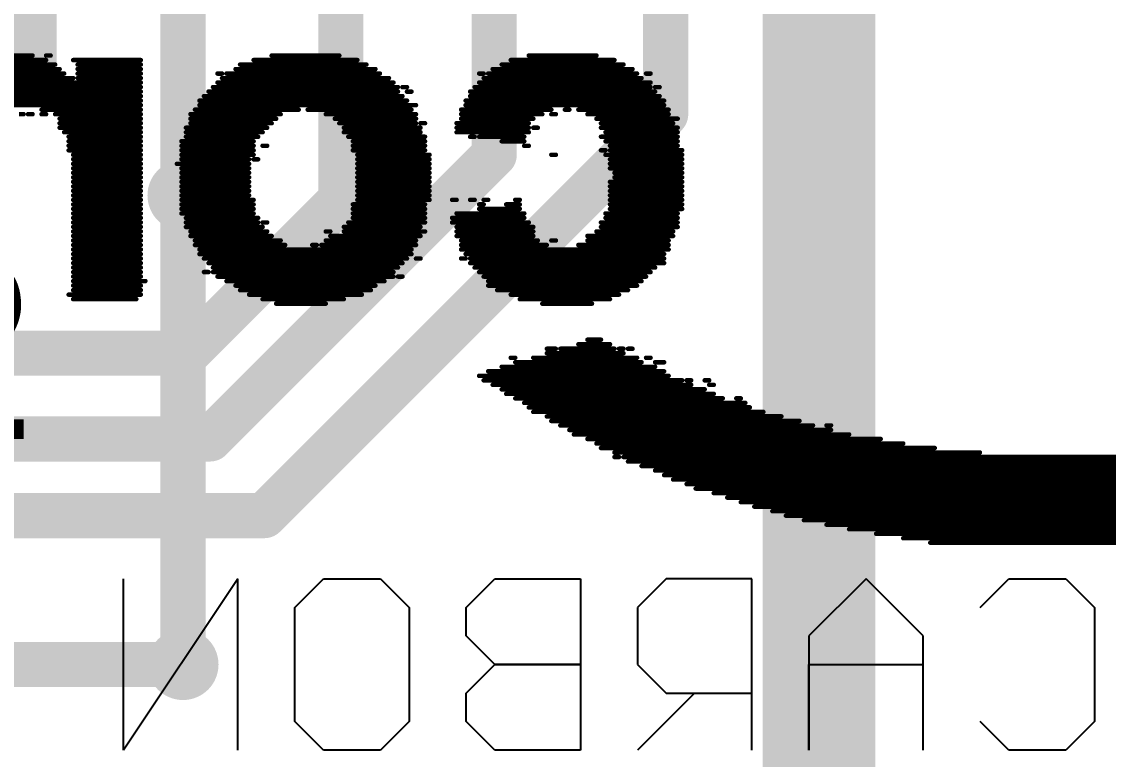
# Model space of a CAD drawing. Header units: millimetres. Extents: x 0.85 to 4.91, y 0.77 to 5.15.
# Drawn here: x 2.6812 to 2.9221, y 1.525 to 1.6885 of the extents above; entities that cross this region are included whole.
import ezdxf

# ---------------------------------------------------------------- set-up
doc = ezdxf.new("R2010")
doc.units = ezdxf.units.MM
doc.header["$MEASUREMENT"] = 0
for name, color, linetype in [('BottomLayer', 5, 'Continuous'), ('BottomOverlay', 54, 'Continuous'), ('MultiLayer', 9, 'Continuous'), ('TopLayer', 1, 'Continuous'), ('TopOverlay', 2, 'Continuous'), ('TopPaste', 8, 'Continuous'), ('TopSolder', 216, 'Continuous'), ('ViaHoleLayer', 16, 'Continuous')]:
    doc.layers.add(name, color=color, linetype=linetype)

# ---------------------------------------------------------------- blocks, each defined once
blk = doc.blocks.new('LED_0402_113')
at = {"layer": 'TopLayer'}
for points in [[(-0.00866, -0.01378), (-0.00866, 0.01378), (-0.02834, -0.01378), (-0.02834, 0.01378)], [(0.02834, -0.01378), (0.02834, 0.01378), (0.00866, -0.01378), (0.00866, 0.01378)]]:
    blk.add_solid(points, dxfattribs=at)
at = {"layer": 'TopOverlay', "const_width": 0.005}
for points in [[(-0.033, -0.018), (-0.033, 0.018)], [(-0.033, 0.018), (-0.0085, 0.018)], [(0.0085, 0.018), (0.034, 0.018)], [(0.034, -0.018), (0.034, 0.018)], [(-0.033, -0.018), (-0.0085, -0.018)], [(0.0085, -0.018), (0.034, -0.018)]]:
    blk.add_lwpolyline(points, dxfattribs=at)
at = {"layer": 'TopOverlay', "const_width": 0.0025}
for points in [[(-0.03425, 0.018, 1), (-0.03175, 0.018, 1)], [(-0.03425, 0.018, 1), (-0.03175, 0.018, 1)], [(-0.00975, 0.018, 1), (-0.00725, 0.018, 1)], [(0.00725, 0.018, 1), (0.00975, 0.018, 1)], [(0.03275, 0.018, 1), (0.03525, 0.018, 1)], [(0.03275, 0.018, 1), (0.03525, 0.018, 1)], [(-0.03425, -0.018, 1), (-0.03175, -0.018, 1)], [(-0.03425, -0.018, 1), (-0.03175, -0.018, 1)], [(-0.00975, -0.018, 1), (-0.00725, -0.018, 1)], [(0.00725, -0.018, 1), (0.00975, -0.018, 1)], [(0.03275, -0.018, 1), (0.03525, -0.018, 1)], [(0.03275, -0.018, 1), (0.03525, -0.018, 1)]]:
    blk.add_lwpolyline(points, format="xyb", close=True, dxfattribs=at)
at = {"layer": 'TopOverlay'}
blk.add_solid([(0.034, -0.02), (0.054, -0.02), (0.034, 0.02), (0.054, 0.02)], dxfattribs=at)
at = {"layer": 'TopPaste'}
for points in [[(-0.00866, -0.01378), (-0.00866, 0.01378), (-0.02834, -0.01378), (-0.02834, 0.01378)], [(0.02834, -0.01378), (0.02834, 0.01378), (0.00866, -0.01378), (0.00866, 0.01378)]]:
    blk.add_solid(points, dxfattribs=at)
at = {"layer": 'TopSolder'}
for points in [[(-0.00466, -0.01778), (-0.00466, 0.01778), (-0.03234, -0.01778), (-0.03234, 0.01778)], [(0.03234, -0.01778), (0.03234, 0.01778), (0.00466, -0.01778), (0.00466, 0.01778)]]:
    blk.add_solid(points, dxfattribs=at)

msp = doc.modelspace()

# ---------------------------------------------------------------- linework, layer by layer
at = {"layer": 'BottomLayer'}
for points, const_width in [([(2.71306, 1.65, 1), (2.72094, 1.65, 1)], 0.00787), ([(2.7145, 1.65, 1), (2.7195, 1.65, 1)], 0.005), ([(2.71306, 1.546, 1), (2.72094, 1.546, 1)], 0.00787), ([(2.7145, 1.546, 1), (2.7195, 1.546, 1)], 0.005)]:
    msp.add_lwpolyline(points, format="xyb", close=True, dxfattribs=dict(at, const_width=const_width))
at = {"layer": 'BottomLayer', "const_width": 0.01}
msp.add_lwpolyline([(2.717, 1.546), (2.717, 1.65)], dxfattribs=at)
at = {"layer": 'BottomOverlay'}
for p, q in [((2.72912, 1.56499), (2.7038, 1.527)), ((2.7038, 1.527), (2.7038, 1.56499)), ((2.72912, 1.527), (2.72912, 1.56499)), ((2.74179, 1.55866), (2.74812, 1.56499)), ((2.74812, 1.56499), (2.76078, 1.56499)), ((2.76078, 1.56499), (2.76711, 1.55866)), ((2.77977, 1.55866), (2.7861, 1.56499)), ((2.7861, 1.56499), (2.8051, 1.56499)), ((2.8051, 1.56499), (2.8051, 1.527)), ((2.82409, 1.56499), (2.81776, 1.55866)), ((2.84309, 1.56499), (2.82409, 1.56499)), ((2.84309, 1.527), (2.84309, 1.56499)), ((2.86841, 1.56499), (2.85575, 1.55233)), ((2.88107, 1.55233), (2.86841, 1.56499)), ((2.89374, 1.55866), (2.90007, 1.56499)), ((2.90007, 1.56499), (2.91273, 1.56499)), ((2.91273, 1.56499), (2.91906, 1.55866)), ((2.74179, 1.53333), (2.74179, 1.55866)), ((2.76711, 1.55866), (2.76711, 1.53333)), ((2.77977, 1.55233), (2.77977, 1.55866)), ((2.81776, 1.55866), (2.81776, 1.54599)), ((2.91906, 1.55866), (2.91906, 1.53333)), ((2.7861, 1.54599), (2.77977, 1.55233)), ((2.85575, 1.55233), (2.85575, 1.527)), ((2.88107, 1.527), (2.88107, 1.55233)), ((2.77977, 1.53966), (2.7861, 1.54599)), ((2.7861, 1.54599), (2.8051, 1.54599)), ((2.8051, 1.54599), (2.7861, 1.54599)), ((2.81776, 1.54599), (2.82409, 1.53966)), ((2.85575, 1.527), (2.85575, 1.54599)), ((2.85575, 1.54599), (2.88107, 1.54599)), ((2.77977, 1.53333), (2.77977, 1.53966)), ((2.83042, 1.53966), (2.81776, 1.527)), ((2.82409, 1.53966), (2.84309, 1.53966)), ((2.74812, 1.527), (2.74179, 1.53333)), ((2.76711, 1.53333), (2.76078, 1.527)), ((2.7861, 1.527), (2.77977, 1.53333)), ((2.90007, 1.527), (2.89374, 1.53333)), ((2.91906, 1.53333), (2.91273, 1.527)), ((2.76078, 1.527), (2.74812, 1.527)), ((2.8051, 1.527), (2.7861, 1.527)), ((2.91273, 1.527), (2.90007, 1.527))]:
    msp.add_line(p, q, dxfattribs=at)
at = {"layer": 'BottomOverlay', "const_width": 0.001}
for points in [[(2.67165, 1.681), (2.68365, 1.681)], [(2.68665, 1.681), (2.68765, 1.681)], [(2.73665, 1.681), (2.75165, 1.681)], [(2.79365, 1.681), (2.80865, 1.681)], [(2.66765, 1.679), (2.68865, 1.679)], [(2.66865, 1.68), (2.68665, 1.68)], [(2.69265, 1.68), (2.70765, 1.68)], [(2.69365, 1.679), (2.70765, 1.679)], [(2.72965, 1.679), (2.75765, 1.679)], [(2.73265, 1.68), (2.75565, 1.68)], [(2.78765, 1.679), (2.81465, 1.679)], [(2.78965, 1.68), (2.81265, 1.68)], [(2.66465, 1.677), (2.69065, 1.677)], [(2.66465, 1.676), (2.69265, 1.676)], [(2.66665, 1.678), (2.68965, 1.678)], [(2.69365, 1.678), (2.70765, 1.678)], [(2.69365, 1.677), (2.70765, 1.677)], [(2.69365, 1.676), (2.70765, 1.676)], [(2.72465, 1.677), (2.72565, 1.677)], [(2.72565, 1.676), (2.76265, 1.676)], [(2.72665, 1.677), (2.76065, 1.677)], [(2.72865, 1.678), (2.75965, 1.678)], [(2.78265, 1.677), (2.78365, 1.677)], [(2.78365, 1.676), (2.81865, 1.676)], [(2.78465, 1.677), (2.81765, 1.677)], [(2.78565, 1.678), (2.81665, 1.678)], [(2.81965, 1.677), (2.82065, 1.677)], [(2.63065, 1.674), (2.70765, 1.674)], [(2.66365, 1.675), (2.70765, 1.675)], [(2.72365, 1.674), (2.76465, 1.674)], [(2.72465, 1.675), (2.76365, 1.675)], [(2.76565, 1.674), (2.76665, 1.674)], [(2.78165, 1.674), (2.82065, 1.674)], [(2.78265, 1.675), (2.82065, 1.675)], [(2.82165, 1.674), (2.82265, 1.674)], [(2.63065, 1.673), (2.70765, 1.673)], [(2.63065, 1.672), (2.70765, 1.672)], [(2.72165, 1.672), (2.76565, 1.672)], [(2.72265, 1.673), (2.76465, 1.673)], [(2.76665, 1.673), (2.76765, 1.673)], [(2.78065, 1.673), (2.82165, 1.673)], [(2.78065, 1.672), (2.82265, 1.672)], [(2.62965, 1.671), (2.70765, 1.671)], [(2.62965, 1.67), (2.70765, 1.67)], [(2.68565, 1.669), (2.70765, 1.669)], [(2.71965, 1.669), (2.74265, 1.669)], [(2.72065, 1.671), (2.76665, 1.671)], [(2.72065, 1.67), (2.76865, 1.67)], [(2.74465, 1.669), (2.76765, 1.669)], [(2.77865, 1.669), (2.79865, 1.669)], [(2.77965, 1.671), (2.82365, 1.671)], [(2.77965, 1.67), (2.82365, 1.67)], [(2.80165, 1.669), (2.80265, 1.669)], [(2.80465, 1.669), (2.82465, 1.669)], [(2.68065, 1.668), (2.68165, 1.668)], [(2.68265, 1.668), (2.68365, 1.668)], [(2.68565, 1.668), (2.68665, 1.668)], [(2.68865, 1.668), (2.70765, 1.668)], [(2.68965, 1.667), (2.70765, 1.667)], [(2.71865, 1.668), (2.73865, 1.668)], [(2.71865, 1.667), (2.73765, 1.667)], [(2.74865, 1.668), (2.76865, 1.668)], [(2.75065, 1.667), (2.76865, 1.667)], [(2.77865, 1.668), (2.79665, 1.668)], [(2.77865, 1.667), (2.79465, 1.667)], [(2.79865, 1.668), (2.79965, 1.668)], [(2.80665, 1.668), (2.82465, 1.668)], [(2.80865, 1.667), (2.82665, 1.667)], [(2.68965, 1.666), (2.70765, 1.666)], [(2.68965, 1.665), (2.70765, 1.665)], [(2.69065, 1.664), (2.70765, 1.664)], [(2.71765, 1.665), (2.73565, 1.665)], [(2.71765, 1.664), (2.73465, 1.664)], [(2.71865, 1.666), (2.73665, 1.666)], [(2.75165, 1.666), (2.76865, 1.666)], [(2.75265, 1.665), (2.76965, 1.665)], [(2.75265, 1.664), (2.76965, 1.664)], [(2.76965, 1.666), (2.77065, 1.666)], [(2.77765, 1.666), (2.79365, 1.666)], [(2.77765, 1.665), (2.79365, 1.665)], [(2.77765, 1.664), (2.79365, 1.664)], [(2.79465, 1.665), (2.79565, 1.665)], [(2.80965, 1.666), (2.82565, 1.666)], [(2.80965, 1.665), (2.82665, 1.665)], [(2.81065, 1.664), (2.82665, 1.664)], [(2.69165, 1.663), (2.70765, 1.663)], [(2.69165, 1.662), (2.70765, 1.662)], [(2.71665, 1.662), (2.73265, 1.662)], [(2.71765, 1.663), (2.73365, 1.663)], [(2.75365, 1.663), (2.77065, 1.663)], [(2.75465, 1.662), (2.77065, 1.662)], [(2.78065, 1.663), (2.78165, 1.663)], [(2.78265, 1.663), (2.79265, 1.663)], [(2.78765, 1.662), (2.79265, 1.662)], [(2.80965, 1.663), (2.82665, 1.663)], [(2.81065, 1.662), (2.82665, 1.662)], [(2.69165, 1.661), (2.70765, 1.661)], [(2.69165, 1.66), (2.70765, 1.66)], [(2.71665, 1.661), (2.73265, 1.661)], [(2.71665, 1.66), (2.73265, 1.66)], [(2.73465, 1.661), (2.73565, 1.661)], [(2.75465, 1.661), (2.77065, 1.661)], [(2.75465, 1.66), (2.77065, 1.66)], [(2.79265, 1.661), (2.79365, 1.661)], [(2.80965, 1.66), (2.81065, 1.66)], [(2.81165, 1.661), (2.82665, 1.661)], [(2.81165, 1.66), (2.82765, 1.66)], [(2.69265, 1.659), (2.70765, 1.659)], [(2.69265, 1.658), (2.70765, 1.658)], [(2.69265, 1.657), (2.70765, 1.657)], [(2.71565, 1.657), (2.73165, 1.657)], [(2.71665, 1.659), (2.73265, 1.659)], [(2.71665, 1.658), (2.73165, 1.658)], [(2.73265, 1.658), (2.73365, 1.658)], [(2.75565, 1.659), (2.77165, 1.659)], [(2.75565, 1.658), (2.77165, 1.658)], [(2.75565, 1.657), (2.77165, 1.657)], [(2.79865, 1.659), (2.79965, 1.659)], [(2.81065, 1.659), (2.82765, 1.659)], [(2.81165, 1.658), (2.82765, 1.658)], [(2.81165, 1.657), (2.82765, 1.657)], [(2.69265, 1.656), (2.70765, 1.656)], [(2.69265, 1.655), (2.70765, 1.655)], [(2.71665, 1.656), (2.73165, 1.656)], [(2.71665, 1.655), (2.73165, 1.655)], [(2.75565, 1.656), (2.77165, 1.656)], [(2.75565, 1.655), (2.77165, 1.655)], [(2.81165, 1.656), (2.82765, 1.656)], [(2.81265, 1.655), (2.82765, 1.655)], [(2.69265, 1.654), (2.70765, 1.654)], [(2.69265, 1.653), (2.70765, 1.653)], [(2.69265, 1.652), (2.70765, 1.652)], [(2.71665, 1.654), (2.73165, 1.654)], [(2.71665, 1.653), (2.73165, 1.653)], [(2.71665, 1.652), (2.73165, 1.652)], [(2.75565, 1.654), (2.77165, 1.654)], [(2.75565, 1.653), (2.77165, 1.653)], [(2.75565, 1.652), (2.77165, 1.652)], [(2.81165, 1.653), (2.82765, 1.653)], [(2.81165, 1.652), (2.82765, 1.652)], [(2.81265, 1.654), (2.82765, 1.654)], [(2.69265, 1.651), (2.70765, 1.651)], [(2.69265, 1.65), (2.70765, 1.65)], [(2.71665, 1.651), (2.73165, 1.651)], [(2.71665, 1.65), (2.73165, 1.65)], [(2.75565, 1.651), (2.77165, 1.651)], [(2.75565, 1.65), (2.77165, 1.65)], [(2.81165, 1.651), (2.82765, 1.651)], [(2.81165, 1.65), (2.82765, 1.65)], [(2.69265, 1.649), (2.70765, 1.649)], [(2.69265, 1.648), (2.70765, 1.648)], [(2.69265, 1.647), (2.70765, 1.647)], [(2.71665, 1.649), (2.73265, 1.649)], [(2.71665, 1.648), (2.73265, 1.648)], [(2.71665, 1.647), (2.73265, 1.647)], [(2.75465, 1.648), (2.77065, 1.648)], [(2.75465, 1.647), (2.77065, 1.647)], [(2.75565, 1.649), (2.77165, 1.649)], [(2.77665, 1.649), (2.77765, 1.649)], [(2.78065, 1.649), (2.78165, 1.649)], [(2.78265, 1.648), (2.78365, 1.648)], [(2.78265, 1.647), (2.79165, 1.647)], [(2.78365, 1.649), (2.78465, 1.649)], [(2.78865, 1.648), (2.79165, 1.648)], [(2.79065, 1.649), (2.79165, 1.649)], [(2.81165, 1.649), (2.82765, 1.649)], [(2.81165, 1.648), (2.82765, 1.648)], [(2.81165, 1.647), (2.82765, 1.647)], [(2.69265, 1.646), (2.70765, 1.646)], [(2.69265, 1.645), (2.70765, 1.645)], [(2.71665, 1.646), (2.73265, 1.646)], [(2.71765, 1.645), (2.73365, 1.645)], [(2.75465, 1.646), (2.77065, 1.646)], [(2.75465, 1.645), (2.77065, 1.645)], [(2.77665, 1.645), (2.79265, 1.645)], [(2.77765, 1.646), (2.79265, 1.646)], [(2.81065, 1.646), (2.82665, 1.646)], [(2.81065, 1.645), (2.82665, 1.645)], [(2.69265, 1.644), (2.70765, 1.644)], [(2.69265, 1.643), (2.70765, 1.643)], [(2.71765, 1.644), (2.73365, 1.644)], [(2.71765, 1.643), (2.73465, 1.643)], [(2.73465, 1.644), (2.73565, 1.644)], [(2.75265, 1.643), (2.76965, 1.643)], [(2.75365, 1.644), (2.77065, 1.644)], [(2.77665, 1.644), (2.79365, 1.644)], [(2.77765, 1.643), (2.79465, 1.643)], [(2.80965, 1.644), (2.82665, 1.644)], [(2.80965, 1.643), (2.82665, 1.643)], [(2.69265, 1.642), (2.70765, 1.642)], [(2.69265, 1.641), (2.70765, 1.641)], [(2.69265, 1.64), (2.70765, 1.64)], [(2.71865, 1.642), (2.73565, 1.642)], [(2.71865, 1.641), (2.73665, 1.641)], [(2.71965, 1.64), (2.73865, 1.64)], [(2.74865, 1.642), (2.74965, 1.642)], [(2.74865, 1.64), (2.76865, 1.64)], [(2.74965, 1.641), (2.76965, 1.641)], [(2.75265, 1.642), (2.77065, 1.642)], [(2.77765, 1.642), (2.79465, 1.642)], [(2.77765, 1.641), (2.79465, 1.641)], [(2.77865, 1.64), (2.79565, 1.64)], [(2.79865, 1.64), (2.79965, 1.64)], [(2.80665, 1.641), (2.82565, 1.641)], [(2.80665, 1.64), (2.82465, 1.64)], [(2.80865, 1.642), (2.82565, 1.642)], [(2.69265, 1.639), (2.70765, 1.639)], [(2.69265, 1.638), (2.70765, 1.638)], [(2.71965, 1.639), (2.73965, 1.639)], [(2.72065, 1.638), (2.76765, 1.638)], [(2.74565, 1.639), (2.74665, 1.639)], [(2.74765, 1.639), (2.76865, 1.639)], [(2.77865, 1.639), (2.79765, 1.639)], [(2.77865, 1.638), (2.82465, 1.638)], [(2.80465, 1.639), (2.82465, 1.639)], [(2.69265, 1.637), (2.70765, 1.637)], [(2.69265, 1.636), (2.70765, 1.636)], [(2.69265, 1.635), (2.70765, 1.635)], [(2.72065, 1.637), (2.76765, 1.637)], [(2.72165, 1.636), (2.76665, 1.636)], [(2.72265, 1.635), (2.76565, 1.635)], [(2.76865, 1.636), (2.76965, 1.636)], [(2.77865, 1.636), (2.77965, 1.636)], [(2.77965, 1.637), (2.82365, 1.637)], [(2.78065, 1.636), (2.82365, 1.636)], [(2.78065, 1.635), (2.82365, 1.635)], [(2.69265, 1.634), (2.70765, 1.634)], [(2.69265, 1.633), (2.70765, 1.633)], [(2.72165, 1.633), (2.72265, 1.633)], [(2.72365, 1.634), (2.76465, 1.634)], [(2.72365, 1.633), (2.76365, 1.633)], [(2.78165, 1.634), (2.82165, 1.634)], [(2.78265, 1.633), (2.82065, 1.633)], [(2.69265, 1.632), (2.70765, 1.632)], [(2.69265, 1.631), (2.70865, 1.631)], [(2.72465, 1.632), (2.76365, 1.632)], [(2.72665, 1.631), (2.76165, 1.631)], [(2.76465, 1.632), (2.76565, 1.632)], [(2.78365, 1.632), (2.81965, 1.632)], [(2.78465, 1.631), (2.81865, 1.631)], [(2.69165, 1.628), (2.70765, 1.628)], [(2.69265, 1.63), (2.70765, 1.63)], [(2.69265, 1.629), (2.70765, 1.629)], [(2.72865, 1.63), (2.75965, 1.63)], [(2.72965, 1.629), (2.75865, 1.629)], [(2.73165, 1.628), (2.75665, 1.628)], [(2.78465, 1.63), (2.81765, 1.63)], [(2.78665, 1.629), (2.81565, 1.629)], [(2.78965, 1.628), (2.81365, 1.628)], [(2.69265, 1.627), (2.70665, 1.627)], [(2.73465, 1.627), (2.75265, 1.627)], [(2.73765, 1.626), (2.74865, 1.626)], [(2.79165, 1.627), (2.81165, 1.627)], [(2.79665, 1.626), (2.80765, 1.626)], [(2.79765, 1.616), (2.79965, 1.616)], [(2.80065, 1.616), (2.81265, 1.616)], [(2.80465, 1.617), (2.81165, 1.617)], [(2.80665, 1.618), (2.80965, 1.618)], [(2.81365, 1.616), (2.81465, 1.616)], [(2.81565, 1.616), (2.81665, 1.616)], [(2.78965, 1.614), (2.79065, 1.614)], [(2.79465, 1.614), (2.81765, 1.614)], [(2.79765, 1.615), (2.81465, 1.615)], [(2.81965, 1.614), (2.82065, 1.614)], [(2.78465, 1.611), (2.82365, 1.611)], [(2.78765, 1.612), (2.82165, 1.612)], [(2.79065, 1.613), (2.81865, 1.613)], [(2.82165, 1.613), (2.82365, 1.613)], [(2.78265, 1.61), (2.82465, 1.61)], [(2.78365, 1.609), (2.82765, 1.609)], [(2.82865, 1.609), (2.82965, 1.609)], [(2.83265, 1.609), (2.83365, 1.609)], [(2.78565, 1.608), (2.82965, 1.608)], [(2.78765, 1.607), (2.83265, 1.607)], [(2.83365, 1.608), (2.83465, 1.608)], [(2.78865, 1.606), (2.83465, 1.606)], [(2.79065, 1.605), (2.83665, 1.605)], [(2.79265, 1.604), (2.84165, 1.604)], [(2.83965, 1.605), (2.84065, 1.605)], [(2.79365, 1.603), (2.84265, 1.603)], [(2.79465, 1.602), (2.84565, 1.602)], [(2.79765, 1.601), (2.84965, 1.601)], [(2.79865, 1.6), (2.85365, 1.6)], [(2.80065, 1.599), (2.85665, 1.599)], [(2.85965, 1.599), (2.86065, 1.599)], [(2.80265, 1.598), (2.86065, 1.598)], [(2.80365, 1.597), (2.86465, 1.597)], [(2.80665, 1.596), (2.87165, 1.596)], [(2.80865, 1.595), (2.87665, 1.595)], [(2.80965, 1.594), (2.88365, 1.594)], [(2.81265, 1.593), (2.89365, 1.593)], [(2.81265, 1.592), (2.81365, 1.592)], [(2.81465, 1.592), (3.00365, 1.592)], [(2.81565, 1.591), (3.00165, 1.591)], [(2.81865, 1.59), (2.99965, 1.59)], [(2.82165, 1.589), (2.99765, 1.589)], [(2.82365, 1.588), (2.99465, 1.588)], [(2.82565, 1.587), (2.99165, 1.587)], [(2.82865, 1.586), (2.98965, 1.586)], [(2.83065, 1.585), (2.98665, 1.585)], [(2.83465, 1.584), (2.98365, 1.584)], [(2.83765, 1.583), (2.98065, 1.583)], [(2.84065, 1.582), (2.97765, 1.582)], [(2.84365, 1.581), (2.97465, 1.581)], [(2.84765, 1.58), (2.97065, 1.58)], [(2.85065, 1.579), (2.96765, 1.579)], [(2.85465, 1.578), (2.96365, 1.578)], [(2.85965, 1.577), (2.95965, 1.577)], [(2.86465, 1.576), (2.95365, 1.576)], [(2.87065, 1.575), (2.94765, 1.575)], [(2.87665, 1.574), (2.94165, 1.574)], [(2.88265, 1.573), (2.93465, 1.573)]]:
    msp.add_lwpolyline(points, dxfattribs=at)
at = {"layer": 'BottomOverlay', "const_width": 0.0005}
for points in [[(2.6834, 1.681, 1), (2.6839, 1.681, 1)], [(2.6864, 1.681, 1), (2.6869, 1.681, 1)], [(2.6874, 1.681, 1), (2.6879, 1.681, 1)], [(2.7364, 1.681, 1), (2.7369, 1.681, 1)], [(2.7514, 1.681, 1), (2.7519, 1.681, 1)], [(2.7934, 1.681, 1), (2.7939, 1.681, 1)], [(2.8084, 1.681, 1), (2.8089, 1.681, 1)], [(2.6864, 1.68, 1), (2.6869, 1.68, 1)], [(2.6884, 1.679, 1), (2.6889, 1.679, 1)], [(2.6924, 1.68, 1), (2.6929, 1.68, 1)], [(2.6934, 1.679, 1), (2.6939, 1.679, 1)], [(2.7074, 1.68, 1), (2.7079, 1.68, 1)], [(2.7074, 1.679, 1), (2.7079, 1.679, 1)], [(2.7294, 1.679, 1), (2.7299, 1.679, 1)], [(2.7324, 1.68, 1), (2.7329, 1.68, 1)], [(2.7554, 1.68, 1), (2.7559, 1.68, 1)], [(2.7574, 1.679, 1), (2.7579, 1.679, 1)], [(2.7874, 1.679, 1), (2.7879, 1.679, 1)], [(2.7894, 1.68, 1), (2.7899, 1.68, 1)], [(2.8124, 1.68, 1), (2.8129, 1.68, 1)], [(2.8144, 1.679, 1), (2.8149, 1.679, 1)], [(2.6894, 1.678, 1), (2.6899, 1.678, 1)], [(2.6904, 1.677, 1), (2.6909, 1.677, 1)], [(2.6924, 1.676, 1), (2.6929, 1.676, 1)], [(2.6934, 1.678, 1), (2.6939, 1.678, 1)], [(2.6934, 1.677, 1), (2.6939, 1.677, 1)], [(2.6934, 1.676, 1), (2.6939, 1.676, 1)], [(2.7074, 1.678, 1), (2.7079, 1.678, 1)], [(2.7074, 1.677, 1), (2.7079, 1.677, 1)], [(2.7074, 1.676, 1), (2.7079, 1.676, 1)], [(2.7244, 1.677, 1), (2.7249, 1.677, 1)], [(2.7254, 1.677, 1), (2.7259, 1.677, 1)], [(2.7254, 1.676, 1), (2.7259, 1.676, 1)], [(2.7264, 1.677, 1), (2.7269, 1.677, 1)], [(2.7284, 1.678, 1), (2.7289, 1.678, 1)], [(2.7594, 1.678, 1), (2.7599, 1.678, 1)], [(2.7604, 1.677, 1), (2.7609, 1.677, 1)], [(2.7624, 1.676, 1), (2.7629, 1.676, 1)], [(2.7824, 1.677, 1), (2.7829, 1.677, 1)], [(2.7834, 1.677, 1), (2.7839, 1.677, 1)], [(2.7834, 1.676, 1), (2.7839, 1.676, 1)], [(2.7844, 1.677, 1), (2.7849, 1.677, 1)], [(2.7854, 1.678, 1), (2.7859, 1.678, 1)], [(2.8164, 1.678, 1), (2.8169, 1.678, 1)], [(2.8174, 1.677, 1), (2.8179, 1.677, 1)], [(2.8184, 1.676, 1), (2.8189, 1.676, 1)], [(2.8194, 1.677, 1), (2.8199, 1.677, 1)], [(2.8204, 1.677, 1), (2.8209, 1.677, 1)], [(2.7074, 1.675, 1), (2.7079, 1.675, 1)], [(2.7074, 1.674, 1), (2.7079, 1.674, 1)], [(2.7234, 1.674, 1), (2.7239, 1.674, 1)], [(2.7244, 1.675, 1), (2.7249, 1.675, 1)], [(2.7634, 1.675, 1), (2.7639, 1.675, 1)], [(2.7644, 1.674, 1), (2.7649, 1.674, 1)], [(2.7654, 1.674, 1), (2.7659, 1.674, 1)], [(2.7664, 1.674, 1), (2.7669, 1.674, 1)], [(2.7814, 1.674, 1), (2.7819, 1.674, 1)], [(2.7824, 1.675, 1), (2.7829, 1.675, 1)], [(2.8204, 1.675, 1), (2.8209, 1.675, 1)], [(2.8204, 1.674, 1), (2.8209, 1.674, 1)], [(2.8214, 1.674, 1), (2.8219, 1.674, 1)], [(2.8224, 1.674, 1), (2.8229, 1.674, 1)], [(2.7074, 1.673, 1), (2.7079, 1.673, 1)], [(2.7074, 1.672, 1), (2.7079, 1.672, 1)], [(2.7214, 1.672, 1), (2.7219, 1.672, 1)], [(2.7224, 1.673, 1), (2.7229, 1.673, 1)], [(2.7644, 1.673, 1), (2.7649, 1.673, 1)], [(2.7654, 1.672, 1), (2.7659, 1.672, 1)], [(2.7664, 1.673, 1), (2.7669, 1.673, 1)], [(2.7674, 1.673, 1), (2.7679, 1.673, 1)], [(2.7804, 1.673, 1), (2.7809, 1.673, 1)], [(2.7804, 1.672, 1), (2.7809, 1.672, 1)], [(2.8214, 1.673, 1), (2.8219, 1.673, 1)], [(2.8224, 1.672, 1), (2.8229, 1.672, 1)], [(2.6854, 1.669, 1), (2.6859, 1.669, 1)], [(2.7074, 1.671, 1), (2.7079, 1.671, 1)], [(2.7074, 1.67, 1), (2.7079, 1.67, 1)], [(2.7074, 1.669, 1), (2.7079, 1.669, 1)], [(2.7194, 1.669, 1), (2.7199, 1.669, 1)], [(2.7204, 1.671, 1), (2.7209, 1.671, 1)], [(2.7204, 1.67, 1), (2.7209, 1.67, 1)], [(2.7424, 1.669, 1), (2.7429, 1.669, 1)], [(2.7444, 1.669, 1), (2.7449, 1.669, 1)], [(2.7664, 1.671, 1), (2.7669, 1.671, 1)], [(2.7674, 1.669, 1), (2.7679, 1.669, 1)], [(2.7684, 1.67, 1), (2.7689, 1.67, 1)], [(2.7784, 1.669, 1), (2.7789, 1.669, 1)], [(2.7794, 1.671, 1), (2.7799, 1.671, 1)], [(2.7794, 1.67, 1), (2.7799, 1.67, 1)], [(2.7984, 1.669, 1), (2.7989, 1.669, 1)], [(2.8014, 1.669, 1), (2.8019, 1.669, 1)], [(2.8024, 1.669, 1), (2.8029, 1.669, 1)], [(2.8044, 1.669, 1), (2.8049, 1.669, 1)], [(2.8234, 1.671, 1), (2.8239, 1.671, 1)], [(2.8234, 1.67, 1), (2.8239, 1.67, 1)], [(2.8244, 1.669, 1), (2.8249, 1.669, 1)], [(2.6814, 1.668, 1), (2.6819, 1.668, 1)], [(2.6824, 1.668, 1), (2.6829, 1.668, 1)], [(2.6834, 1.668, 1), (2.6839, 1.668, 1)], [(2.6854, 1.668, 1), (2.6859, 1.668, 1)], [(2.6864, 1.668, 1), (2.6869, 1.668, 1)], [(2.6884, 1.668, 1), (2.6889, 1.668, 1)], [(2.6894, 1.667, 1), (2.6899, 1.667, 1)], [(2.7074, 1.668, 1), (2.7079, 1.668, 1)], [(2.7074, 1.667, 1), (2.7079, 1.667, 1)], [(2.7184, 1.668, 1), (2.7189, 1.668, 1)], [(2.7184, 1.667, 1), (2.7189, 1.667, 1)], [(2.7374, 1.667, 1), (2.7379, 1.667, 1)], [(2.7384, 1.668, 1), (2.7389, 1.668, 1)], [(2.7484, 1.668, 1), (2.7489, 1.668, 1)], [(2.7504, 1.667, 1), (2.7509, 1.667, 1)], [(2.7684, 1.668, 1), (2.7689, 1.668, 1)], [(2.7684, 1.667, 1), (2.7689, 1.667, 1)], [(2.7784, 1.668, 1), (2.7789, 1.668, 1)], [(2.7784, 1.667, 1), (2.7789, 1.667, 1)], [(2.7944, 1.667, 1), (2.7949, 1.667, 1)], [(2.7964, 1.668, 1), (2.7969, 1.668, 1)], [(2.7984, 1.668, 1), (2.7989, 1.668, 1)], [(2.7994, 1.668, 1), (2.7999, 1.668, 1)], [(2.8064, 1.668, 1), (2.8069, 1.668, 1)], [(2.8084, 1.667, 1), (2.8089, 1.667, 1)], [(2.8244, 1.668, 1), (2.8249, 1.668, 1)], [(2.8264, 1.667, 1), (2.8269, 1.667, 1)], [(2.6894, 1.666, 1), (2.6899, 1.666, 1)], [(2.6894, 1.665, 1), (2.6899, 1.665, 1)], [(2.6904, 1.664, 1), (2.6909, 1.664, 1)], [(2.7074, 1.666, 1), (2.7079, 1.666, 1)], [(2.7074, 1.665, 1), (2.7079, 1.665, 1)], [(2.7074, 1.664, 1), (2.7079, 1.664, 1)], [(2.7174, 1.665, 1), (2.7179, 1.665, 1)], [(2.7174, 1.664, 1), (2.7179, 1.664, 1)], [(2.7184, 1.666, 1), (2.7189, 1.666, 1)], [(2.7344, 1.664, 1), (2.7349, 1.664, 1)], [(2.7354, 1.665, 1), (2.7359, 1.665, 1)], [(2.7364, 1.666, 1), (2.7369, 1.666, 1)], [(2.7514, 1.666, 1), (2.7519, 1.666, 1)], [(2.7524, 1.665, 1), (2.7529, 1.665, 1)], [(2.7524, 1.664, 1), (2.7529, 1.664, 1)], [(2.7684, 1.666, 1), (2.7689, 1.666, 1)], [(2.7694, 1.666, 1), (2.7699, 1.666, 1)], [(2.7694, 1.665, 1), (2.7699, 1.665, 1)], [(2.7694, 1.664, 1), (2.7699, 1.664, 1)], [(2.7704, 1.666, 1), (2.7709, 1.666, 1)], [(2.7774, 1.666, 1), (2.7779, 1.666, 1)], [(2.7774, 1.665, 1), (2.7779, 1.665, 1)], [(2.7774, 1.664, 1), (2.7779, 1.664, 1)], [(2.7934, 1.666, 1), (2.7939, 1.666, 1)], [(2.7934, 1.665, 1), (2.7939, 1.665, 1)], [(2.7934, 1.664, 1), (2.7939, 1.664, 1)], [(2.7944, 1.665, 1), (2.7949, 1.665, 1)], [(2.7954, 1.665, 1), (2.7959, 1.665, 1)], [(2.8094, 1.666, 1), (2.8099, 1.666, 1)], [(2.8094, 1.665, 1), (2.8099, 1.665, 1)], [(2.8104, 1.664, 1), (2.8109, 1.664, 1)], [(2.8254, 1.666, 1), (2.8259, 1.666, 1)], [(2.8264, 1.665, 1), (2.8269, 1.665, 1)], [(2.8264, 1.664, 1), (2.8269, 1.664, 1)], [(2.6914, 1.663, 1), (2.6919, 1.663, 1)], [(2.6914, 1.662, 1), (2.6919, 1.662, 1)], [(2.7074, 1.663, 1), (2.7079, 1.663, 1)], [(2.7074, 1.662, 1), (2.7079, 1.662, 1)], [(2.7164, 1.662, 1), (2.7169, 1.662, 1)], [(2.7174, 1.663, 1), (2.7179, 1.663, 1)], [(2.7324, 1.662, 1), (2.7329, 1.662, 1)], [(2.7334, 1.663, 1), (2.7339, 1.663, 1)], [(2.7534, 1.663, 1), (2.7539, 1.663, 1)], [(2.7544, 1.662, 1), (2.7549, 1.662, 1)], [(2.7704, 1.663, 1), (2.7709, 1.663, 1)], [(2.7704, 1.662, 1), (2.7709, 1.662, 1)], [(2.7804, 1.663, 1), (2.7809, 1.663, 1)], [(2.7814, 1.663, 1), (2.7819, 1.663, 1)], [(2.7824, 1.663, 1), (2.7829, 1.663, 1)], [(2.7874, 1.662, 1), (2.7879, 1.662, 1)], [(2.7924, 1.663, 1), (2.7929, 1.663, 1)], [(2.7924, 1.662, 1), (2.7929, 1.662, 1)], [(2.8094, 1.663, 1), (2.8099, 1.663, 1)], [(2.8104, 1.662, 1), (2.8109, 1.662, 1)], [(2.8264, 1.663, 1), (2.8269, 1.663, 1)], [(2.8264, 1.662, 1), (2.8269, 1.662, 1)], [(2.6914, 1.661, 1), (2.6919, 1.661, 1)], [(2.6914, 1.66, 1), (2.6919, 1.66, 1)], [(2.7074, 1.661, 1), (2.7079, 1.661, 1)], [(2.7074, 1.66, 1), (2.7079, 1.66, 1)], [(2.7164, 1.661, 1), (2.7169, 1.661, 1)], [(2.7164, 1.66, 1), (2.7169, 1.66, 1)], [(2.7324, 1.661, 1), (2.7329, 1.661, 1)], [(2.7324, 1.66, 1), (2.7329, 1.66, 1)], [(2.7344, 1.661, 1), (2.7349, 1.661, 1)], [(2.7354, 1.661, 1), (2.7359, 1.661, 1)], [(2.7544, 1.661, 1), (2.7549, 1.661, 1)], [(2.7544, 1.66, 1), (2.7549, 1.66, 1)], [(2.7704, 1.661, 1), (2.7709, 1.661, 1)], [(2.7704, 1.66, 1), (2.7709, 1.66, 1)], [(2.7924, 1.661, 1), (2.7929, 1.661, 1)], [(2.7934, 1.661, 1), (2.7939, 1.661, 1)], [(2.8094, 1.66, 1), (2.8099, 1.66, 1)], [(2.8104, 1.66, 1), (2.8109, 1.66, 1)], [(2.8114, 1.661, 1), (2.8119, 1.661, 1)], [(2.8114, 1.66, 1), (2.8119, 1.66, 1)], [(2.8264, 1.661, 1), (2.8269, 1.661, 1)], [(2.8274, 1.66, 1), (2.8279, 1.66, 1)], [(2.6924, 1.659, 1), (2.6929, 1.659, 1)], [(2.6924, 1.658, 1), (2.6929, 1.658, 1)], [(2.6924, 1.657, 1), (2.6929, 1.657, 1)], [(2.7074, 1.659, 1), (2.7079, 1.659, 1)], [(2.7074, 1.658, 1), (2.7079, 1.658, 1)], [(2.7074, 1.657, 1), (2.7079, 1.657, 1)], [(2.7154, 1.657, 1), (2.7159, 1.657, 1)], [(2.7164, 1.659, 1), (2.7169, 1.659, 1)], [(2.7164, 1.658, 1), (2.7169, 1.658, 1)], [(2.7314, 1.658, 1), (2.7319, 1.658, 1)], [(2.7314, 1.657, 1), (2.7319, 1.657, 1)], [(2.7324, 1.659, 1), (2.7329, 1.659, 1)], [(2.7324, 1.658, 1), (2.7329, 1.658, 1)], [(2.7334, 1.658, 1), (2.7339, 1.658, 1)], [(2.7554, 1.659, 1), (2.7559, 1.659, 1)], [(2.7554, 1.658, 1), (2.7559, 1.658, 1)], [(2.7554, 1.657, 1), (2.7559, 1.657, 1)], [(2.7714, 1.659, 1), (2.7719, 1.659, 1)], [(2.7714, 1.658, 1), (2.7719, 1.658, 1)], [(2.7714, 1.657, 1), (2.7719, 1.657, 1)], [(2.7984, 1.659, 1), (2.7989, 1.659, 1)], [(2.7994, 1.659, 1), (2.7999, 1.659, 1)], [(2.8104, 1.659, 1), (2.8109, 1.659, 1)], [(2.8114, 1.658, 1), (2.8119, 1.658, 1)], [(2.8114, 1.657, 1), (2.8119, 1.657, 1)], [(2.8274, 1.659, 1), (2.8279, 1.659, 1)], [(2.8274, 1.658, 1), (2.8279, 1.658, 1)], [(2.8274, 1.657, 1), (2.8279, 1.657, 1)], [(2.6924, 1.656, 1), (2.6929, 1.656, 1)], [(2.6924, 1.655, 1), (2.6929, 1.655, 1)], [(2.7074, 1.656, 1), (2.7079, 1.656, 1)], [(2.7074, 1.655, 1), (2.7079, 1.655, 1)], [(2.7164, 1.656, 1), (2.7169, 1.656, 1)], [(2.7164, 1.655, 1), (2.7169, 1.655, 1)], [(2.7314, 1.656, 1), (2.7319, 1.656, 1)], [(2.7314, 1.655, 1), (2.7319, 1.655, 1)], [(2.7554, 1.656, 1), (2.7559, 1.656, 1)], [(2.7554, 1.655, 1), (2.7559, 1.655, 1)], [(2.7714, 1.656, 1), (2.7719, 1.656, 1)], [(2.7714, 1.655, 1), (2.7719, 1.655, 1)], [(2.8114, 1.656, 1), (2.8119, 1.656, 1)], [(2.8124, 1.655, 1), (2.8129, 1.655, 1)], [(2.8274, 1.656, 1), (2.8279, 1.656, 1)], [(2.8274, 1.655, 1), (2.8279, 1.655, 1)], [(2.6924, 1.654, 1), (2.6929, 1.654, 1)], [(2.6924, 1.653, 1), (2.6929, 1.653, 1)], [(2.6924, 1.652, 1), (2.6929, 1.652, 1)], [(2.7074, 1.654, 1), (2.7079, 1.654, 1)], [(2.7074, 1.653, 1), (2.7079, 1.653, 1)], [(2.7074, 1.652, 1), (2.7079, 1.652, 1)], [(2.7164, 1.654, 1), (2.7169, 1.654, 1)], [(2.7164, 1.653, 1), (2.7169, 1.653, 1)], [(2.7164, 1.652, 1), (2.7169, 1.652, 1)], [(2.7314, 1.654, 1), (2.7319, 1.654, 1)], [(2.7314, 1.653, 1), (2.7319, 1.653, 1)], [(2.7314, 1.652, 1), (2.7319, 1.652, 1)], [(2.7554, 1.654, 1), (2.7559, 1.654, 1)], [(2.7554, 1.653, 1), (2.7559, 1.653, 1)], [(2.7554, 1.652, 1), (2.7559, 1.652, 1)], [(2.7714, 1.654, 1), (2.7719, 1.654, 1)], [(2.7714, 1.653, 1), (2.7719, 1.653, 1)], [(2.7714, 1.652, 1), (2.7719, 1.652, 1)], [(2.8114, 1.653, 1), (2.8119, 1.653, 1)], [(2.8114, 1.652, 1), (2.8119, 1.652, 1)], [(2.8124, 1.654, 1), (2.8129, 1.654, 1)], [(2.8274, 1.654, 1), (2.8279, 1.654, 1)], [(2.8274, 1.653, 1), (2.8279, 1.653, 1)], [(2.8274, 1.652, 1), (2.8279, 1.652, 1)], [(2.6924, 1.651, 1), (2.6929, 1.651, 1)], [(2.6924, 1.65, 1), (2.6929, 1.65, 1)], [(2.7074, 1.651, 1), (2.7079, 1.651, 1)], [(2.7074, 1.65, 1), (2.7079, 1.65, 1)], [(2.7164, 1.651, 1), (2.7169, 1.651, 1)], [(2.7164, 1.65, 1), (2.7169, 1.65, 1)], [(2.7314, 1.651, 1), (2.7319, 1.651, 1)], [(2.7314, 1.65, 1), (2.7319, 1.65, 1)], [(2.7554, 1.651, 1), (2.7559, 1.651, 1)], [(2.7554, 1.65, 1), (2.7559, 1.65, 1)], [(2.7714, 1.651, 1), (2.7719, 1.651, 1)], [(2.7714, 1.65, 1), (2.7719, 1.65, 1)], [(2.8114, 1.651, 1), (2.8119, 1.651, 1)], [(2.8114, 1.65, 1), (2.8119, 1.65, 1)], [(2.8274, 1.651, 1), (2.8279, 1.651, 1)], [(2.8274, 1.65, 1), (2.8279, 1.65, 1)], [(2.6924, 1.649, 1), (2.6929, 1.649, 1)], [(2.6924, 1.648, 1), (2.6929, 1.648, 1)], [(2.6924, 1.647, 1), (2.6929, 1.647, 1)], [(2.7074, 1.649, 1), (2.7079, 1.649, 1)], [(2.7074, 1.648, 1), (2.7079, 1.648, 1)], [(2.7074, 1.647, 1), (2.7079, 1.647, 1)], [(2.7164, 1.649, 1), (2.7169, 1.649, 1)], [(2.7164, 1.648, 1), (2.7169, 1.648, 1)], [(2.7164, 1.647, 1), (2.7169, 1.647, 1)], [(2.7324, 1.649, 1), (2.7329, 1.649, 1)], [(2.7324, 1.648, 1), (2.7329, 1.648, 1)], [(2.7324, 1.647, 1), (2.7329, 1.647, 1)], [(2.7544, 1.648, 1), (2.7549, 1.648, 1)], [(2.7544, 1.647, 1), (2.7549, 1.647, 1)], [(2.7554, 1.649, 1), (2.7559, 1.649, 1)], [(2.7704, 1.648, 1), (2.7709, 1.648, 1)], [(2.7704, 1.647, 1), (2.7709, 1.647, 1)], [(2.7714, 1.649, 1), (2.7719, 1.649, 1)], [(2.7764, 1.649, 1), (2.7769, 1.649, 1)], [(2.7774, 1.649, 1), (2.7779, 1.649, 1)], [(2.7804, 1.649, 1), (2.7809, 1.649, 1)], [(2.7814, 1.649, 1), (2.7819, 1.649, 1)], [(2.7824, 1.648, 1), (2.7829, 1.648, 1)], [(2.7824, 1.647, 1), (2.7829, 1.647, 1)], [(2.7834, 1.649, 1), (2.7839, 1.649, 1)], [(2.7834, 1.648, 1), (2.7839, 1.648, 1)], [(2.7844, 1.649, 1), (2.7849, 1.649, 1)], [(2.7884, 1.648, 1), (2.7889, 1.648, 1)], [(2.7904, 1.649, 1), (2.7909, 1.649, 1)], [(2.7914, 1.649, 1), (2.7919, 1.649, 1)], [(2.7914, 1.648, 1), (2.7919, 1.648, 1)], [(2.7914, 1.647, 1), (2.7919, 1.647, 1)], [(2.8114, 1.649, 1), (2.8119, 1.649, 1)], [(2.8114, 1.648, 1), (2.8119, 1.648, 1)], [(2.8114, 1.647, 1), (2.8119, 1.647, 1)], [(2.8274, 1.649, 1), (2.8279, 1.649, 1)], [(2.8274, 1.648, 1), (2.8279, 1.648, 1)], [(2.8274, 1.647, 1), (2.8279, 1.647, 1)], [(2.6924, 1.646, 1), (2.6929, 1.646, 1)], [(2.6924, 1.645, 1), (2.6929, 1.645, 1)], [(2.7074, 1.646, 1), (2.7079, 1.646, 1)], [(2.7074, 1.645, 1), (2.7079, 1.645, 1)], [(2.7164, 1.646, 1), (2.7169, 1.646, 1)], [(2.7174, 1.645, 1), (2.7179, 1.645, 1)], [(2.7324, 1.646, 1), (2.7329, 1.646, 1)], [(2.7334, 1.645, 1), (2.7339, 1.645, 1)], [(2.7544, 1.646, 1), (2.7549, 1.646, 1)], [(2.7544, 1.645, 1), (2.7549, 1.645, 1)], [(2.7704, 1.646, 1), (2.7709, 1.646, 1)], [(2.7704, 1.645, 1), (2.7709, 1.645, 1)], [(2.7764, 1.645, 1), (2.7769, 1.645, 1)], [(2.7774, 1.646, 1), (2.7779, 1.646, 1)], [(2.7924, 1.646, 1), (2.7929, 1.646, 1)], [(2.7924, 1.645, 1), (2.7929, 1.645, 1)], [(2.8104, 1.646, 1), (2.8109, 1.646, 1)], [(2.8104, 1.645, 1), (2.8109, 1.645, 1)], [(2.8264, 1.646, 1), (2.8269, 1.646, 1)], [(2.8264, 1.645, 1), (2.8269, 1.645, 1)], [(2.6924, 1.644, 1), (2.6929, 1.644, 1)], [(2.6924, 1.643, 1), (2.6929, 1.643, 1)], [(2.7074, 1.644, 1), (2.7079, 1.644, 1)], [(2.7074, 1.643, 1), (2.7079, 1.643, 1)], [(2.7174, 1.644, 1), (2.7179, 1.644, 1)], [(2.7174, 1.643, 1), (2.7179, 1.643, 1)], [(2.7334, 1.644, 1), (2.7339, 1.644, 1)], [(2.7344, 1.644, 1), (2.7349, 1.644, 1)], [(2.7344, 1.643, 1), (2.7349, 1.643, 1)], [(2.7354, 1.644, 1), (2.7359, 1.644, 1)], [(2.7524, 1.643, 1), (2.7529, 1.643, 1)], [(2.7534, 1.644, 1), (2.7539, 1.644, 1)], [(2.7694, 1.643, 1), (2.7699, 1.643, 1)], [(2.7704, 1.644, 1), (2.7709, 1.644, 1)], [(2.7764, 1.644, 1), (2.7769, 1.644, 1)], [(2.7774, 1.643, 1), (2.7779, 1.643, 1)], [(2.7934, 1.644, 1), (2.7939, 1.644, 1)], [(2.7944, 1.643, 1), (2.7949, 1.643, 1)], [(2.8094, 1.644, 1), (2.8099, 1.644, 1)], [(2.8094, 1.643, 1), (2.8099, 1.643, 1)], [(2.8264, 1.644, 1), (2.8269, 1.644, 1)], [(2.8264, 1.643, 1), (2.8269, 1.643, 1)], [(2.6924, 1.642, 1), (2.6929, 1.642, 1)], [(2.6924, 1.641, 1), (2.6929, 1.641, 1)], [(2.6924, 1.64, 1), (2.6929, 1.64, 1)], [(2.7074, 1.642, 1), (2.7079, 1.642, 1)], [(2.7074, 1.641, 1), (2.7079, 1.641, 1)], [(2.7074, 1.64, 1), (2.7079, 1.64, 1)], [(2.7184, 1.642, 1), (2.7189, 1.642, 1)], [(2.7184, 1.641, 1), (2.7189, 1.641, 1)], [(2.7194, 1.64, 1), (2.7199, 1.64, 1)], [(2.7354, 1.642, 1), (2.7359, 1.642, 1)], [(2.7364, 1.641, 1), (2.7369, 1.641, 1)], [(2.7384, 1.64, 1), (2.7389, 1.64, 1)], [(2.7484, 1.642, 1), (2.7489, 1.642, 1)], [(2.7484, 1.64, 1), (2.7489, 1.64, 1)], [(2.7494, 1.642, 1), (2.7499, 1.642, 1)], [(2.7494, 1.641, 1), (2.7499, 1.641, 1)], [(2.7524, 1.642, 1), (2.7529, 1.642, 1)], [(2.7684, 1.64, 1), (2.7689, 1.64, 1)], [(2.7694, 1.641, 1), (2.7699, 1.641, 1)], [(2.7704, 1.642, 1), (2.7709, 1.642, 1)], [(2.7774, 1.642, 1), (2.7779, 1.642, 1)], [(2.7774, 1.641, 1), (2.7779, 1.641, 1)], [(2.7784, 1.64, 1), (2.7789, 1.64, 1)], [(2.7944, 1.642, 1), (2.7949, 1.642, 1)], [(2.7944, 1.641, 1), (2.7949, 1.641, 1)], [(2.7954, 1.64, 1), (2.7959, 1.64, 1)], [(2.7984, 1.64, 1), (2.7989, 1.64, 1)], [(2.7994, 1.64, 1), (2.7999, 1.64, 1)], [(2.8064, 1.641, 1), (2.8069, 1.641, 1)], [(2.8064, 1.64, 1), (2.8069, 1.64, 1)], [(2.8084, 1.642, 1), (2.8089, 1.642, 1)], [(2.8244, 1.64, 1), (2.8249, 1.64, 1)], [(2.8254, 1.642, 1), (2.8259, 1.642, 1)], [(2.8254, 1.641, 1), (2.8259, 1.641, 1)], [(2.6924, 1.639, 1), (2.6929, 1.639, 1)], [(2.6924, 1.638, 1), (2.6929, 1.638, 1)], [(2.7074, 1.639, 1), (2.7079, 1.639, 1)], [(2.7074, 1.638, 1), (2.7079, 1.638, 1)], [(2.7194, 1.639, 1), (2.7199, 1.639, 1)], [(2.7204, 1.638, 1), (2.7209, 1.638, 1)], [(2.7394, 1.639, 1), (2.7399, 1.639, 1)], [(2.7454, 1.639, 1), (2.7459, 1.639, 1)], [(2.7464, 1.639, 1), (2.7469, 1.639, 1)], [(2.7474, 1.639, 1), (2.7479, 1.639, 1)], [(2.7674, 1.638, 1), (2.7679, 1.638, 1)], [(2.7684, 1.639, 1), (2.7689, 1.639, 1)], [(2.7784, 1.639, 1), (2.7789, 1.639, 1)], [(2.7784, 1.638, 1), (2.7789, 1.638, 1)], [(2.7974, 1.639, 1), (2.7979, 1.639, 1)], [(2.8044, 1.639, 1), (2.8049, 1.639, 1)], [(2.8244, 1.639, 1), (2.8249, 1.639, 1)], [(2.8244, 1.638, 1), (2.8249, 1.638, 1)], [(2.6924, 1.637, 1), (2.6929, 1.637, 1)], [(2.6924, 1.636, 1), (2.6929, 1.636, 1)], [(2.6924, 1.635, 1), (2.6929, 1.635, 1)], [(2.7074, 1.637, 1), (2.7079, 1.637, 1)], [(2.7074, 1.636, 1), (2.7079, 1.636, 1)], [(2.7074, 1.635, 1), (2.7079, 1.635, 1)], [(2.7204, 1.637, 1), (2.7209, 1.637, 1)], [(2.7214, 1.636, 1), (2.7219, 1.636, 1)], [(2.7224, 1.635, 1), (2.7229, 1.635, 1)], [(2.7654, 1.635, 1), (2.7659, 1.635, 1)], [(2.7664, 1.636, 1), (2.7669, 1.636, 1)], [(2.7674, 1.637, 1), (2.7679, 1.637, 1)], [(2.7684, 1.636, 1), (2.7689, 1.636, 1)], [(2.7694, 1.636, 1), (2.7699, 1.636, 1)], [(2.7784, 1.636, 1), (2.7789, 1.636, 1)], [(2.7794, 1.637, 1), (2.7799, 1.637, 1)], [(2.7794, 1.636, 1), (2.7799, 1.636, 1)], [(2.7804, 1.636, 1), (2.7809, 1.636, 1)], [(2.7804, 1.635, 1), (2.7809, 1.635, 1)], [(2.8234, 1.637, 1), (2.8239, 1.637, 1)], [(2.8234, 1.636, 1), (2.8239, 1.636, 1)], [(2.8234, 1.635, 1), (2.8239, 1.635, 1)], [(2.6924, 1.634, 1), (2.6929, 1.634, 1)], [(2.6924, 1.633, 1), (2.6929, 1.633, 1)], [(2.7074, 1.634, 1), (2.7079, 1.634, 1)], [(2.7074, 1.633, 1), (2.7079, 1.633, 1)], [(2.7214, 1.633, 1), (2.7219, 1.633, 1)], [(2.7224, 1.633, 1), (2.7229, 1.633, 1)], [(2.7234, 1.634, 1), (2.7239, 1.634, 1)], [(2.7234, 1.633, 1), (2.7239, 1.633, 1)], [(2.7634, 1.633, 1), (2.7639, 1.633, 1)], [(2.7644, 1.634, 1), (2.7649, 1.634, 1)], [(2.7814, 1.634, 1), (2.7819, 1.634, 1)], [(2.7824, 1.633, 1), (2.7829, 1.633, 1)], [(2.8204, 1.633, 1), (2.8209, 1.633, 1)], [(2.8214, 1.634, 1), (2.8219, 1.634, 1)], [(2.6924, 1.632, 1), (2.6929, 1.632, 1)], [(2.6924, 1.631, 1), (2.6929, 1.631, 1)], [(2.7074, 1.632, 1), (2.7079, 1.632, 1)], [(2.7084, 1.631, 1), (2.7089, 1.631, 1)], [(2.7244, 1.632, 1), (2.7249, 1.632, 1)], [(2.7264, 1.631, 1), (2.7269, 1.631, 1)], [(2.7614, 1.631, 1), (2.7619, 1.631, 1)], [(2.7634, 1.632, 1), (2.7639, 1.632, 1)], [(2.7644, 1.632, 1), (2.7649, 1.632, 1)], [(2.7654, 1.632, 1), (2.7659, 1.632, 1)], [(2.7834, 1.632, 1), (2.7839, 1.632, 1)], [(2.7844, 1.631, 1), (2.7849, 1.631, 1)], [(2.8184, 1.631, 1), (2.8189, 1.631, 1)], [(2.8194, 1.632, 1), (2.8199, 1.632, 1)], [(2.6914, 1.628, 1), (2.6919, 1.628, 1)], [(2.6924, 1.63, 1), (2.6929, 1.63, 1)], [(2.6924, 1.629, 1), (2.6929, 1.629, 1)], [(2.7074, 1.63, 1), (2.7079, 1.63, 1)], [(2.7074, 1.629, 1), (2.7079, 1.629, 1)], [(2.7074, 1.628, 1), (2.7079, 1.628, 1)], [(2.7284, 1.63, 1), (2.7289, 1.63, 1)], [(2.7294, 1.629, 1), (2.7299, 1.629, 1)], [(2.7314, 1.628, 1), (2.7319, 1.628, 1)], [(2.7564, 1.628, 1), (2.7569, 1.628, 1)], [(2.7584, 1.629, 1), (2.7589, 1.629, 1)], [(2.7594, 1.63, 1), (2.7599, 1.63, 1)], [(2.7844, 1.63, 1), (2.7849, 1.63, 1)], [(2.7864, 1.629, 1), (2.7869, 1.629, 1)], [(2.7894, 1.628, 1), (2.7899, 1.628, 1)], [(2.8134, 1.628, 1), (2.8139, 1.628, 1)], [(2.8154, 1.629, 1), (2.8159, 1.629, 1)], [(2.8174, 1.63, 1), (2.8179, 1.63, 1)], [(2.6924, 1.627, 1), (2.6929, 1.627, 1)], [(2.7064, 1.627, 1), (2.7069, 1.627, 1)], [(2.7344, 1.627, 1), (2.7349, 1.627, 1)], [(2.7374, 1.626, 1), (2.7379, 1.626, 1)], [(2.7484, 1.626, 1), (2.7489, 1.626, 1)], [(2.7524, 1.627, 1), (2.7529, 1.627, 1)], [(2.7914, 1.627, 1), (2.7919, 1.627, 1)], [(2.7964, 1.626, 1), (2.7969, 1.626, 1)], [(2.8074, 1.626, 1), (2.8079, 1.626, 1)], [(2.8114, 1.627, 1), (2.8119, 1.627, 1)], [(2.7974, 1.616, 1), (2.7979, 1.616, 1)], [(2.7994, 1.616, 1), (2.7999, 1.616, 1)], [(2.8004, 1.616, 1), (2.8009, 1.616, 1)], [(2.8044, 1.617, 1), (2.8049, 1.617, 1)], [(2.8064, 1.618, 1), (2.8069, 1.618, 1)], [(2.8094, 1.618, 1), (2.8099, 1.618, 1)], [(2.8114, 1.617, 1), (2.8119, 1.617, 1)], [(2.8124, 1.616, 1), (2.8129, 1.616, 1)], [(2.8134, 1.616, 1), (2.8139, 1.616, 1)], [(2.8144, 1.616, 1), (2.8149, 1.616, 1)], [(2.8154, 1.616, 1), (2.8159, 1.616, 1)], [(2.8164, 1.616, 1), (2.8169, 1.616, 1)], [(2.7894, 1.614, 1), (2.7899, 1.614, 1)], [(2.7904, 1.614, 1), (2.7909, 1.614, 1)], [(2.7944, 1.614, 1), (2.7949, 1.614, 1)], [(2.7974, 1.615, 1), (2.7979, 1.615, 1)], [(2.8144, 1.615, 1), (2.8149, 1.615, 1)], [(2.8174, 1.614, 1), (2.8179, 1.614, 1)], [(2.8194, 1.614, 1), (2.8199, 1.614, 1)], [(2.8204, 1.614, 1), (2.8209, 1.614, 1)], [(2.7844, 1.611, 1), (2.7849, 1.611, 1)], [(2.7874, 1.612, 1), (2.7879, 1.612, 1)], [(2.7904, 1.613, 1), (2.7909, 1.613, 1)], [(2.8184, 1.613, 1), (2.8189, 1.613, 1)], [(2.8214, 1.613, 1), (2.8219, 1.613, 1)], [(2.8214, 1.612, 1), (2.8219, 1.612, 1)], [(2.8234, 1.613, 1), (2.8239, 1.613, 1)], [(2.8234, 1.611, 1), (2.8239, 1.611, 1)], [(2.7824, 1.61, 1), (2.7829, 1.61, 1)], [(2.7834, 1.609, 1), (2.7839, 1.609, 1)], [(2.8244, 1.61, 1), (2.8249, 1.61, 1)], [(2.8274, 1.609, 1), (2.8279, 1.609, 1)], [(2.8284, 1.609, 1), (2.8289, 1.609, 1)], [(2.8294, 1.609, 1), (2.8299, 1.609, 1)], [(2.8324, 1.609, 1), (2.8329, 1.609, 1)], [(2.8334, 1.609, 1), (2.8339, 1.609, 1)], [(2.7854, 1.608, 1), (2.7859, 1.608, 1)], [(2.7874, 1.607, 1), (2.7879, 1.607, 1)], [(2.8294, 1.608, 1), (2.8299, 1.608, 1)], [(2.8324, 1.607, 1), (2.8329, 1.607, 1)], [(2.8334, 1.608, 1), (2.8339, 1.608, 1)], [(2.8344, 1.608, 1), (2.8349, 1.608, 1)], [(2.7884, 1.606, 1), (2.7889, 1.606, 1)], [(2.7904, 1.605, 1), (2.7909, 1.605, 1)], [(2.7924, 1.604, 1), (2.7929, 1.604, 1)], [(2.8344, 1.606, 1), (2.8349, 1.606, 1)], [(2.8364, 1.605, 1), (2.8369, 1.605, 1)], [(2.8394, 1.605, 1), (2.8399, 1.605, 1)], [(2.8404, 1.605, 1), (2.8409, 1.605, 1)], [(2.8414, 1.604, 1), (2.8419, 1.604, 1)], [(2.7934, 1.603, 1), (2.7939, 1.603, 1)], [(2.7944, 1.602, 1), (2.7949, 1.602, 1)], [(2.8424, 1.603, 1), (2.8429, 1.603, 1)], [(2.8454, 1.602, 1), (2.8459, 1.602, 1)], [(2.7974, 1.601, 1), (2.7979, 1.601, 1)], [(2.7984, 1.6, 1), (2.7989, 1.6, 1)], [(2.8004, 1.599, 1), (2.8009, 1.599, 1)], [(2.8494, 1.601, 1), (2.8499, 1.601, 1)], [(2.8534, 1.6, 1), (2.8539, 1.6, 1)], [(2.8564, 1.599, 1), (2.8569, 1.599, 1)], [(2.8594, 1.599, 1), (2.8599, 1.599, 1)], [(2.8604, 1.599, 1), (2.8609, 1.599, 1)], [(2.8024, 1.598, 1), (2.8029, 1.598, 1)], [(2.8034, 1.597, 1), (2.8039, 1.597, 1)], [(2.8604, 1.598, 1), (2.8609, 1.598, 1)], [(2.8644, 1.597, 1), (2.8649, 1.597, 1)], [(2.8064, 1.596, 1), (2.8069, 1.596, 1)], [(2.8084, 1.595, 1), (2.8089, 1.595, 1)], [(2.8094, 1.594, 1), (2.8099, 1.594, 1)], [(2.8714, 1.596, 1), (2.8719, 1.596, 1)], [(2.8764, 1.595, 1), (2.8769, 1.595, 1)], [(2.8834, 1.594, 1), (2.8839, 1.594, 1)], [(2.8124, 1.593, 1), (2.8129, 1.593, 1)], [(2.8124, 1.592, 1), (2.8129, 1.592, 1)], [(2.8134, 1.592, 1), (2.8139, 1.592, 1)], [(2.8144, 1.592, 1), (2.8149, 1.592, 1)], [(2.8934, 1.593, 1), (2.8939, 1.593, 1)], [(2.8154, 1.591, 1), (2.8159, 1.591, 1)], [(2.8184, 1.59, 1), (2.8189, 1.59, 1)], [(2.8214, 1.589, 1), (2.8219, 1.589, 1)], [(2.8234, 1.588, 1), (2.8239, 1.588, 1)], [(2.8254, 1.587, 1), (2.8259, 1.587, 1)], [(2.8284, 1.586, 1), (2.8289, 1.586, 1)], [(2.8304, 1.585, 1), (2.8309, 1.585, 1)], [(2.8344, 1.584, 1), (2.8349, 1.584, 1)], [(2.8374, 1.583, 1), (2.8379, 1.583, 1)], [(2.8404, 1.582, 1), (2.8409, 1.582, 1)], [(2.8434, 1.581, 1), (2.8439, 1.581, 1)], [(2.8474, 1.58, 1), (2.8479, 1.58, 1)], [(2.8504, 1.579, 1), (2.8509, 1.579, 1)], [(2.8544, 1.578, 1), (2.8549, 1.578, 1)], [(2.8594, 1.577, 1), (2.8599, 1.577, 1)], [(2.8644, 1.576, 1), (2.8649, 1.576, 1)], [(2.8704, 1.575, 1), (2.8709, 1.575, 1)], [(2.8764, 1.574, 1), (2.8769, 1.574, 1)], [(2.8824, 1.573, 1), (2.8829, 1.573, 1)]]:
    msp.add_lwpolyline(points, format="xyb", close=True, dxfattribs=at)
at = {"layer": 'MultiLayer', "const_width": 0.00787}
for points in [[(2.71306, 1.65, 1), (2.72094, 1.65, 1)], [(2.71306, 1.546, 1), (2.72094, 1.546, 1)]]:
    msp.add_lwpolyline(points, format="xyb", close=True, dxfattribs=at)
at = {"layer": 'TopLayer'}
for points, const_width in [([(2.752, 1.64904), (2.752, 1.947)], 0.01), ([(2.824, 1.668), (2.824, 1.91)], 0.01), ([(2.717, 1.65), (2.717, 1.884)], 0.01), ([(2.786, 1.659), (2.786, 1.751)], 0.01), ([(2.858, 1.39997), (2.858, 1.733)], 0.025), ([(2.735, 1.579), (2.824, 1.668)], 0.01), ([(2.723, 1.596), (2.786, 1.659)], 0.01), ([(2.71796, 1.615), (2.752, 1.64904)], 0.01), ([(2.65, 1.615), (2.71796, 1.615)], 0.01), ([(2.2665, 1.596), (2.723, 1.596)], 0.01), ([(2.076, 1.579), (2.735, 1.579)], 0.01), ([(2.671, 1.546), (2.717, 1.546)], 0.01)]:
    msp.add_lwpolyline(points, dxfattribs=dict(at, const_width=const_width))
for points, const_width in [([(2.8215, 1.668, 1), (2.8265, 1.668, 1)], 0.005), ([(2.8215, 1.668, 1), (2.8265, 1.668, 1)], 0.005), ([(2.7835, 1.659, 1), (2.7885, 1.659, 1)], 0.005), ([(2.7835, 1.659, 1), (2.7885, 1.659, 1)], 0.005), ([(2.71306, 1.65, 1), (2.72094, 1.65, 1)], 0.00787), ([(2.7145, 1.65, 1), (2.7195, 1.65, 1)], 0.005), ([(2.7495, 1.64904, 1), (2.7545, 1.64904, 1)], 0.005), ([(2.7495, 1.64904, 1), (2.7545, 1.64904, 1)], 0.005), ([(2.71546, 1.615, 1), (2.72046, 1.615, 1)], 0.005), ([(2.71546, 1.615, 1), (2.72046, 1.615, 1)], 0.005), ([(2.7205, 1.596, 1), (2.7255, 1.596, 1)], 0.005), ([(2.7205, 1.596, 1), (2.7255, 1.596, 1)], 0.005), ([(2.7325, 1.579, 1), (2.7375, 1.579, 1)], 0.005), ([(2.7325, 1.579, 1), (2.7375, 1.579, 1)], 0.005), ([(2.71306, 1.546, 1), (2.72094, 1.546, 1)], 0.00787), ([(2.7145, 1.546, 1), (2.7195, 1.546, 1)], 0.005)]:
    msp.add_lwpolyline(points, format="xyb", close=True, dxfattribs=dict(at, const_width=const_width))
at = {"layer": 'ViaHoleLayer', "const_width": 0.00394}
for points in [[(2.71503, 1.65, 1), (2.71897, 1.65, 1)], [(2.71503, 1.546, 1), (2.71897, 1.546, 1)]]:
    msp.add_lwpolyline(points, format="xyb", close=True, dxfattribs=at)

# ---------------------------------------------------------------- block references
at = {"rotation": 360}
msp.add_blockref('LED_0402_113', (2.635, 1.696), dxfattribs=at)

# ---------------------------------------------------------------- texts
at = {"layer": 'TopOverlay'}
msp.add_text('R82', height=0.04, dxfattribs=at).set_placement((2.58625, 1.596))

doc.saveas('drawing.dxf')
